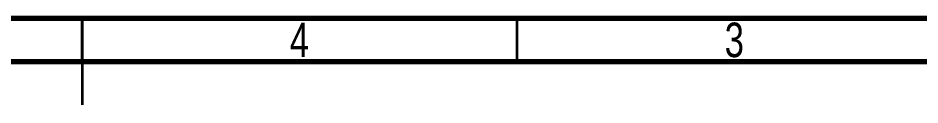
# Paper-space layout 'Sheet2' of a CAD drawing. Header units: inches. Extents: x 0 to 16.3, y 0 to 11.5.
# Drawn here: x 8.174 to 12.256, y 11.102 to 11.496 of the extents above; entities that cross this region are included whole.
import ezdxf

# ---------------------------------------------------------------- set-up
doc = ezdxf.new("R2010")
doc.units = ezdxf.units.IN
doc.header["$MEASUREMENT"] = 0
doc.styles.add('SLDTEXTSTYLE0', font='TXT', dxfattribs={"width": 0.75})

psp = doc.layouts.new('Sheet2')

# ---------------------------------------------------------------- linework, layer by layer
at = {"color": 7, "linetype": 'Continuous', "lineweight": 70}
for p, q in [((0.590551, 11.496063), (16.338583, 11.496063)), ((0.787402, 11.299213), (16.141732, 11.299213))]:
    psp.add_line(p, q, dxfattribs=at)
at = {"color": 7, "linetype": 'Continuous', "lineweight": 35}
for p, q in [((8.464567, 11.496063), (8.464567, 11.102362)), ((8.464567, 11.299213), (8.464567, 11.496063)), ((10.433071, 11.299213), (10.433071, 11.496063))]:
    psp.add_line(p, q, dxfattribs=at)

# ---------------------------------------------------------------- texts
at = {"color": 7, "linetype": 'Continuous', "lineweight": 0, "char_height": 0.15625, "attachment_point": 2, "style": 'SLDTEXTSTYLE0'}
for s, insert in [('4', (9.447246, 11.475265)), ('3', (11.415749, 11.475265))]:
    psp.add_mtext(s, dxfattribs=dict(at, insert=insert))

doc.saveas('drawing.dxf')
